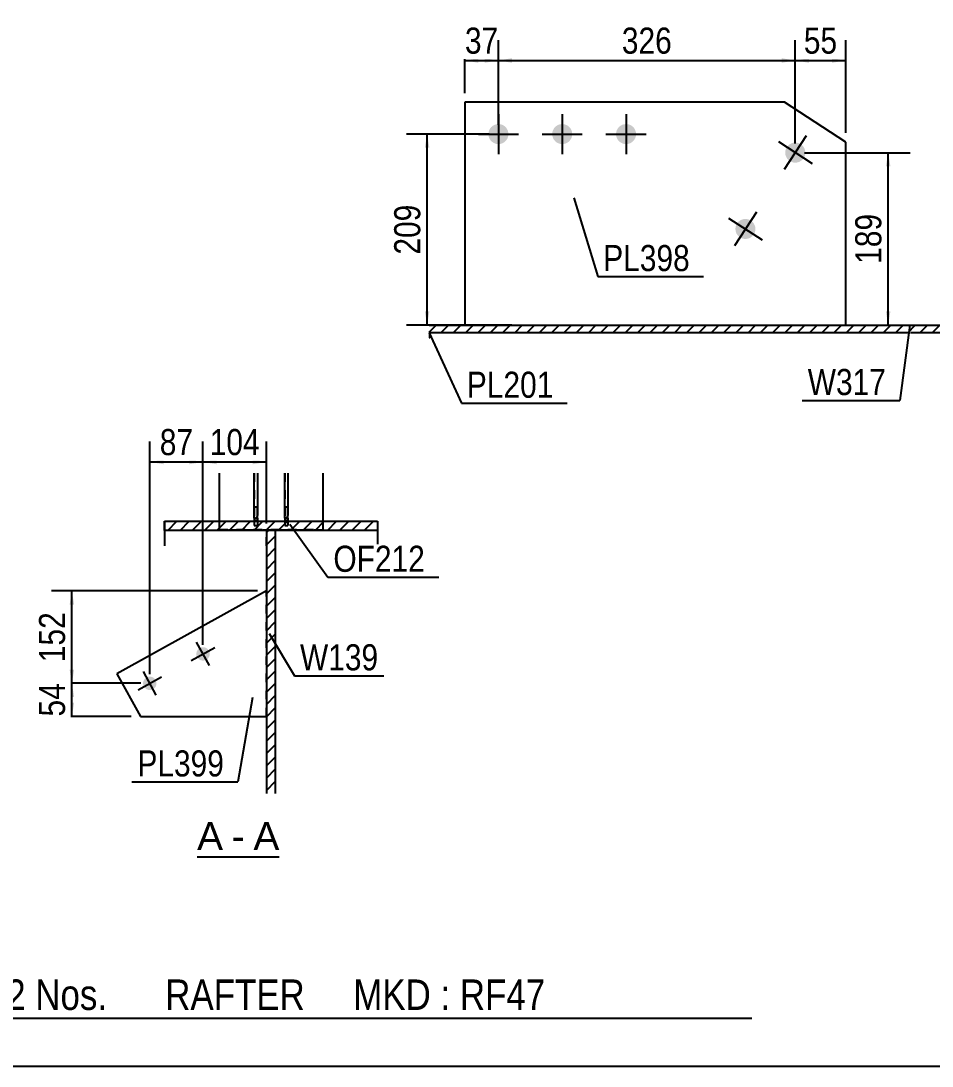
# Model space of a CAD drawing. Header units: millimetres. Extents: x -365 to 38, y -177 to 100.
# Drawn here: x -152.1 to -52.1, y -176.8 to -62.2 of the extents above; entities that cross this region are included whole.
import ezdxf

# ---------------------------------------------------------------- set-up
doc = ezdxf.new("R2010")
doc.units = ezdxf.units.MM
doc.linetypes.add('DXK_LINE_DOT1', pattern=[1.8814, 0.9407, -0.9407])
doc.styles.add('Arial', font='ARIAL.TTF', dxfattribs={"height": 0.2})
doc.styles.add('Arial Narrow', font='ARIALN.TTF', dxfattribs={"height": 0.2})

# ---------------------------------------------------------------- blocks, each defined once
blk = doc.blocks.new('Unknown-623384701-14217')
at = {"color": 5, "linetype": 'Continuous'}
blk.add_line((-362.03, -176.83), (37.97, -176.83), dxfattribs=at)
blk = doc.blocks.new('Unknown-623384701-12 - 21453')
at = {"color": 7, "linetype": 'Continuous'}
blk.add_line((-132.75, -153.88), (-123.73, -153.88), dxfattribs=at)
at = {"color": 0, "linetype": 'Continuous'}
for points in [[(-129.91, -153.13), (-129.91, -149.93), (-132.75, -149.93), (-132.75, -153.13)], [(-127.53, -153.13), (-127.53, -149.93), (-128.95, -149.93), (-128.95, -153.13)], [(-123.73, -153.13), (-123.73, -149.93), (-126.57, -149.93), (-126.57, -153.13)]]:
    blk.add_wipeout(points, dxfattribs=at)
at = {"color": 96, "linetype": 'Continuous', "style": 'Arial'}
for s, p in [('A', (-132.75, -153.13)), ('A', (-126.57, -153.13)), ('-', (-128.95, -153.13))]:
    blk.add_text(s, height=3.06, dxfattribs=at).set_placement(p)
blk = doc.blocks.new('Bolt-623384701-21600 - 21453')
at = {"linetype": 'Continuous'}
for points in [[(-132.45, -130.97, -1), (-131.74, -132.26, -1)], [(-138.29, -134.2, -1), (-137.58, -135.49, -1)]]:
    blk.add_hatch(color=3, dxfattribs=at).paths.add_polyline_path(points)
at = {"color": 3, "linetype": 'Continuous'}
for p, q in [((-131.39, -132.9), (-132.81, -130.33)), ((-133.38, -132.33), (-130.82, -130.9)), ((-139.21, -135.55), (-136.65, -134.13)), ((-137.22, -136.13), (-138.64, -133.56))]:
    blk.add_line(p, q, dxfattribs=at)
blk = doc.blocks.new('Part-623384701-21454 - 21453')
at = {"linetype": 'Continuous'}
h = blk.add_hatch(dxfattribs=at)
h.set_pattern_fill('', scale=0.3, style=0, pattern_type=0)
h.set_pattern_definition([(45, (-136.3079, -117.0514), (-0.67352, 0.67352), [])])
h.paths.add_polyline_path([(-112.97, -117.05), (-136.31, -117.05), (-136.31, -118.06), (-112.97, -118.06)])
at = {"color": 7, "linetype": 'DXK_LINE_DOT1'}
for p, q in [((-136.31, -117.05), (-136.31, -118.06)), ((-112.97, -117.05), (-112.97, -118.06))]:
    blk.add_line(p, q, dxfattribs=at)
at = {"color": 2, "linetype": 'Continuous'}
for p, q in [((-136.31, -117.05), (-112.97, -117.05)), ((-136.31, -118.06), (-136.31, -117.05)), ((-136.31, -118.06), (-136.31, -119.75)), ((-112.97, -118.06), (-136.31, -118.06)), ((-112.97, -117.05), (-112.97, -118.06)), ((-112.97, -118.06), (-112.97, -119.75))]:
    blk.add_line(p, q, dxfattribs=at)
blk = doc.blocks.new('Part-623384701-21547 - 21453')
at = {"color": 2, "linetype": 'Continuous'}
for p, q in [((-125.14, -124.71), (-141.56, -133.8)), ((-141.56, -133.8), (-138.97, -138.47)), ((-138.97, -138.47), (-125.14, -138.47))]:
    blk.add_line(p, q, dxfattribs=at)
at = {"color": 7, "linetype": 'DXK_LINE_DOT1'}
blk.add_line((-125.14, -138.47), (-125.14, -124.71), dxfattribs=at)
blk = doc.blocks.new('Part-623384701-21548 - 21453')
at = {"color": 2, "linetype": 'Continuous'}
for p, q in [((-130.31, -111.78), (-130.31, -117.05)), ((-118.97, -111.78), (-118.97, -117.05))]:
    blk.add_line(p, q, dxfattribs=at)
at = {"color": 7, "linetype": 'DXK_LINE_DOT1'}
for p, q in [((-130.31, -117.05), (-130.31, -118.03)), ((-130.31, -117.98), (-118.97, -117.98)), ((-118.97, -118.03), (-130.31, -118.03)), ((-118.97, -117.05), (-118.97, -117.98)), ((-118.97, -118.03), (-118.97, -117.98))]:
    blk.add_line(p, q, dxfattribs=at)
blk = doc.blocks.new('Part-623384701-21549 - 21453')
at = {"linetype": 'Continuous'}
h = blk.add_hatch(dxfattribs=at)
h.set_pattern_fill('', scale=0.3, style=0, pattern_type=0)
h.set_pattern_definition([(45, (-124.1412, -146.9333), (-0.67352, 0.67352), [])])
h.paths.add_polyline_path([(-125.14, -146.93), (-124.14, -146.93), (-124.14, -118.06), (-125.14, -118.06)])
at = {"color": 7, "linetype": 'DXK_LINE_DOT1'}
for p, q in [((-125.14, -119.75), (-125.14, -118.06)), ((-124.14, -119.75), (-124.14, -118.06))]:
    blk.add_line(p, q, dxfattribs=at)
at = {"color": 2, "linetype": 'Continuous'}
for p, q in [((-124.14, -118.06), (-125.14, -118.06)), ((-125.14, -118.06), (-125.14, -146.93)), ((-124.14, -146.93), (-124.14, -118.06))]:
    blk.add_line(p, q, dxfattribs=at)
blk = doc.blocks.new('Part-623384701-23961 - 21453')
at = {"linetype": 'Continuous'}
h = blk.add_hatch(dxfattribs=at)
h.set_pattern_fill('', scale=0.3, style=0, pattern_type=0)
h.set_pattern_definition([(45, (-123.1412, -115.4869), (-0.6735, 0.6735), [])])
h.paths.add_polyline_path([(-122.81, -115.49), (-123.14, -115.49), (-123.14, -116.71), (-122.81, -116.71)])
at = {"color": 2, "linetype": 'Continuous'}
for p, q in [((-123.14, -115.49), (-123.14, -111.78)), ((-122.81, -111.78), (-122.81, -115.49)), ((-123.14, -116.71), (-123.14, -115.49)), ((-123.14, -115.49), (-122.81, -115.49)), ((-122.81, -116.71), (-122.81, -115.49)), ((-123.14, -116.71), (-123.14, -117.05)), ((-123.14, -116.71), (-122.81, -116.71)), ((-122.81, -116.71), (-122.81, -117.05))]:
    blk.add_line(p, q, dxfattribs=at)
at = {"color": 7, "linetype": 'DXK_LINE_DOT1'}
for p, q in [((-123.14, -111.78), (-123.14, -116.71)), ((-122.81, -115.49), (-122.81, -116.71)), ((-123.14, -116.99), (-122.81, -116.99)), ((-123.14, -117.05), (-123.14, -117.54)), ((-123.14, -117.54), (-122.81, -117.54)), ((-122.81, -117.05), (-122.81, -117.54))]:
    blk.add_line(p, q, dxfattribs=at)
blk = doc.blocks.new('Part-623384701-23974 - 21453')
at = {"linetype": 'Continuous'}
h = blk.add_hatch(dxfattribs=at)
h.set_pattern_fill('', scale=0.3, style=0, pattern_type=0)
h.set_pattern_definition([(45, (-126.47455, -115.4871), (-0.6735, 0.6735), [])])
h.paths.add_polyline_path([(-126.14, -115.49), (-126.47, -115.49), (-126.47, -116.71), (-126.14, -116.71)])
at = {"color": 2, "linetype": 'Continuous'}
for p, q in [((-126.47, -115.49), (-126.47, -111.78)), ((-126.14, -111.78), (-126.14, -115.49)), ((-126.47, -116.71), (-126.47, -115.49)), ((-126.47, -115.49), (-126.14, -115.49)), ((-126.14, -116.71), (-126.14, -115.49)), ((-126.47, -116.71), (-126.47, -117.05)), ((-126.47, -116.71), (-126.14, -116.71)), ((-126.14, -116.71), (-126.14, -117.05))]:
    blk.add_line(p, q, dxfattribs=at)
at = {"color": 7, "linetype": 'DXK_LINE_DOT1'}
for p, q in [((-126.47, -111.78), (-126.47, -116.71)), ((-126.14, -115.49), (-126.14, -116.71)), ((-126.47, -116.99), (-126.14, -116.99)), ((-126.47, -117.05), (-126.47, -117.54)), ((-126.47, -117.54), (-126.14, -117.54)), ((-126.14, -117.05), (-126.14, -117.54))]:
    blk.add_line(p, q, dxfattribs=at)
blk = doc.blocks.new('Part-623384701-21680 - 21673')
at = {"linetype": 'Continuous'}
h = blk.add_hatch(dxfattribs=at)
h.set_pattern_fill('', scale=0.3, style=0, pattern_type=0)
h.set_pattern_definition([(45, (-107.3045, -96.3362), (-0.673519, 0.673519), [])])
h.paths.add_polyline_path([(-107.3, -95.54), (-107.3, -96.34), (-47.51, -96.34), (-47.51, -95.54)])
at = {"color": 2, "linetype": 'Continuous'}
for p, q in [((-107.3, -95.54), (-54.61, -95.54)), ((-54.51, -95.54), (-47.51, -95.54)), ((-47.51, -95.54), (-47.51, -96.34)), ((-107.3, -96.34), (-54.61, -96.34)), ((-54.51, -96.34), (-47.51, -96.34))]:
    blk.add_line(p, q, dxfattribs=at)
blk = doc.blocks.new('Part-623384701-21724 - 21673')
at = {"color": 2, "linetype": 'Continuous'}
for p, q in [((-68.31, -71.09), (-103.39, -71.09)), ((-103.39, -71.09), (-103.39, -95.54)), ((-61.61, -75.46), (-68.31, -71.09)), ((-61.61, -95.54), (-61.61, -75.46))]:
    blk.add_line(p, q, dxfattribs=at)
at = {"color": 7, "linetype": 'DXK_LINE_DOT1'}
blk.add_line((-103.39, -95.54), (-61.61, -95.54), dxfattribs=at)
blk = doc.blocks.new('Part-623384701-21716 - 21673')
at = {"color": 7, "linetype": 'DXK_LINE_DOT1'}
for p in [(-107.3, -96.34), (-107.25, -96.34)]:
    blk.add_line(p, (-107.25, -96.34), dxfattribs=at)
at = {"color": 2, "linetype": 'Continuous'}
for p in [(-107.3, -96.94), (-107.25, -96.34), (-107.25, -96.94)]:
    blk.add_line(p, (-107.25, -96.94), dxfattribs=at)
blk = doc.blocks.new('Bolt-623384701-21797 - 21673')
at = {"linetype": 'Continuous'}
for points in [[(-66.22, -77.23, -1), (-68.06, -76.02, -1)], [(-71.69, -85.6, -1), (-73.53, -84.4, -1)]]:
    blk.add_hatch(color=3, dxfattribs=at).paths.add_polyline_path(points)
at = {"color": 3, "linetype": 'Continuous'}
for p, q in [((-68.99, -75.42), (-65.3, -77.83)), ((-65.94, -74.78), (-68.35, -78.47)), ((-71.41, -83.16), (-73.81, -86.84)), ((-74.45, -83.8), (-70.77, -86.2))]:
    blk.add_line(p, q, dxfattribs=at)
blk = doc.blocks.new('Bolt-623384701-30425 - 21673')
at = {"linetype": 'Continuous'}
for points in [[(-98.6, -74.59, -1), (-100.8, -74.59, -1)], [(-91.6, -74.59, -1), (-93.8, -74.59, -1)], [(-84.6, -74.59, -1), (-86.8, -74.59, -1)]]:
    blk.add_hatch(color=3, dxfattribs=at).paths.add_polyline_path(points)
at = {"color": 3, "linetype": 'Continuous'}
for p, q in [((-99.7, -72.39), (-99.7, -76.79)), ((-92.7, -72.39), (-92.7, -76.79)), ((-85.7, -72.39), (-85.7, -76.79)), ((-101.9, -74.59), (-97.5, -74.59)), ((-94.9, -74.59), (-90.5, -74.59)), ((-87.9, -74.59), (-83.5, -74.59))]:
    blk.add_line(p, q, dxfattribs=at)
blk = doc.blocks.new('StraightDimension-623384701-21623 - 21453')
at = {"linetype": 'Continuous'}
for points in [[(-136.43, -110.81), (-137.93, -110.56), (-136.43, -110.31)], [(-133.6, -110.31), (-132.1, -110.56), (-133.6, -110.81)]]:
    blk.add_hatch(color=7, dxfattribs=at).paths.add_polyline_path(points)
at = {"color": 7, "linetype": 'Continuous'}
for p, q in [((-137.93, -133.84), (-137.93, -108.31)), ((-132.1, -130.61), (-132.1, -108.31)), ((-137.93, -110.56), (-132.1, -110.56))]:
    blk.add_line(p, q, dxfattribs=at)
at = {"color": 0}
blk.add_wipeout([(-132.59, -110.41), (-132.59, -106.21), (-137.44, -106.21), (-137.44, -110.41)], dxfattribs=at)
at = {"color": 3, "style": 'Arial Narrow'}
blk.add_text('87', height=2.863, dxfattribs=at).set_placement((-136.84, -109.81))
blk = doc.blocks.new('StraightDimension-623384701-21622 - 21453')
at = {"linetype": 'Continuous'}
for points in [[(-130.6, -110.81), (-132.1, -110.56), (-130.6, -110.31)], [(-126.64, -110.31), (-125.14, -110.56), (-126.64, -110.81)]]:
    blk.add_hatch(color=7, dxfattribs=at).paths.add_polyline_path(points)
at = {"color": 7, "linetype": 'Continuous'}
for p, q in [((-132.1, -130.61), (-132.1, -108.31)), ((-125.14, -117.32), (-125.14, -108.31)), ((-132.1, -110.56), (-125.14, -110.56))]:
    blk.add_line(p, q, dxfattribs=at)
at = {"color": 0}
blk.add_wipeout([(-125.28, -110.41), (-125.28, -106.21), (-131.96, -106.21), (-131.96, -110.41)], dxfattribs=at)
at = {"color": 3, "style": 'Arial Narrow'}
blk.add_text('104', height=2.863, dxfattribs=at).set_placement((-131.36, -109.81))
blk = doc.blocks.new('StraightDimension-623384701-22630 - 21453')
at = {"linetype": 'Continuous'}
for points in [[(-146.73, -126.21), (-146.48, -124.71), (-146.23, -126.21)], [(-146.23, -133.34), (-146.48, -134.84), (-146.73, -133.34)]]:
    blk.add_hatch(color=7, dxfattribs=at).paths.add_polyline_path(points)
at = {"color": 7, "linetype": 'Continuous'}
for p, q in [((-126.14, -124.71), (-148.73, -124.71)), ((-146.48, -134.84), (-146.48, -124.71)), ((-138.93, -134.84), (-148.73, -134.84))]:
    blk.add_line(p, q, dxfattribs=at)
at = {"color": 0}
blk.add_wipeout([(-146.63, -126.44), (-150.83, -126.44), (-150.83, -133.12), (-146.63, -133.12)], dxfattribs=at)
at = {"color": 3, "style": 'Arial Narrow'}
blk.add_text('152', height=2.863, rotation=90.0002, dxfattribs=at).set_placement((-147.23, -132.52))
blk = doc.blocks.new('StraightDimension-623384701-22631 - 21453')
at = {"linetype": 'Continuous'}
for points in [[(-146.73, -136.34), (-146.48, -134.84), (-146.23, -136.34)], [(-146.23, -136.97), (-146.48, -138.47), (-146.73, -136.97)]]:
    blk.add_hatch(color=7, dxfattribs=at).paths.add_polyline_path(points)
at = {"color": 7, "linetype": 'Continuous'}
for p, q in [((-138.93, -134.84), (-148.73, -134.84)), ((-146.48, -138.47), (-146.48, -134.84)), ((-139.97, -138.47), (-148.73, -138.47))]:
    blk.add_line(p, q, dxfattribs=at)
at = {"color": 0}
blk.add_wipeout([(-146.63, -134.23), (-150.83, -134.23), (-150.83, -139.08), (-146.63, -139.08)], dxfattribs=at)
at = {"color": 3, "style": 'Arial Narrow'}
blk.add_text('54', height=2.863, rotation=90.0002, dxfattribs=at).set_placement((-147.23, -138.48))
blk = doc.blocks.new('StraightDimension-623384701-34463 - 21673')
at = {"linetype": 'Continuous'}
for points in [[(-101.89, -66.77), (-103.39, -66.52), (-101.89, -66.27)], [(-101.2, -66.27), (-99.7, -66.52), (-101.2, -66.77)]]:
    blk.add_hatch(color=7, dxfattribs=at).paths.add_polyline_path(points)
at = {"color": 7, "linetype": 'Continuous'}
for p, q in [((-103.39, -70.09), (-103.39, -64.27)), ((-99.7, -73.59), (-99.7, -64.27)), ((-103.39, -66.52), (-99.7, -66.52))]:
    blk.add_line(p, q, dxfattribs=at)
at = {"color": 0}
blk.add_wipeout([(-99.12, -66.37), (-99.12, -62.17), (-103.97, -62.17), (-103.97, -66.37)], dxfattribs=at)
at = {"color": 3, "style": 'Arial Narrow'}
blk.add_text('37', height=2.863, dxfattribs=at).set_placement((-103.37, -65.77))
blk = doc.blocks.new('StraightDimension-623384701-34503 - 21673')
at = {"linetype": 'Continuous'}
for points in [[(-107.77, -76.09), (-107.52, -74.59), (-107.27, -76.09)], [(-107.27, -94.04), (-107.52, -95.54), (-107.77, -94.04)]]:
    blk.add_hatch(color=7, dxfattribs=at).paths.add_polyline_path(points)
at = {"color": 7, "linetype": 'Continuous'}
for p, q in [((-100.7, -74.59), (-109.77, -74.59)), ((-107.52, -95.54), (-107.52, -74.59)), ((-98.24, -95.54), (-109.77, -95.54))]:
    blk.add_line(p, q, dxfattribs=at)
at = {"color": 0}
blk.add_wipeout([(-107.67, -81.72), (-111.87, -81.72), (-111.87, -88.41), (-107.67, -88.41)], dxfattribs=at)
at = {"color": 3, "style": 'Arial Narrow'}
blk.add_text('209', height=2.863, rotation=90.0002, dxfattribs=at).set_placement((-108.27, -87.81))
blk = doc.blocks.new('StraightDimension-623384701-34461 - 21673')
at = {"linetype": 'Continuous'}
for points in [[(-65.64, -66.77), (-67.14, -66.52), (-65.64, -66.27)], [(-63.11, -66.27), (-61.61, -66.52), (-63.11, -66.77)]]:
    blk.add_hatch(color=7, dxfattribs=at).paths.add_polyline_path(points)
at = {"color": 7, "linetype": 'Continuous'}
for p, q in [((-67.14, -75.63), (-67.14, -64.27)), ((-61.61, -74.46), (-61.61, -64.27)), ((-67.14, -66.52), (-61.61, -66.52))]:
    blk.add_line(p, q, dxfattribs=at)
at = {"color": 0}
blk.add_wipeout([(-61.95, -66.37), (-61.95, -62.17), (-66.8, -62.17), (-66.8, -66.37)], dxfattribs=at)
at = {"color": 3, "style": 'Arial Narrow'}
blk.add_text('55', height=2.863, dxfattribs=at).set_placement((-66.2, -65.77))
blk = doc.blocks.new('StraightDimension-623384701-34462 - 21673')
at = {"linetype": 'Continuous'}
for points in [[(-98.2, -66.77), (-99.7, -66.52), (-98.2, -66.27)], [(-68.64, -66.27), (-67.14, -66.52), (-68.64, -66.77)]]:
    blk.add_hatch(color=7, dxfattribs=at).paths.add_polyline_path(points)
at = {"color": 7, "linetype": 'Continuous'}
for p, q in [((-99.7, -73.59), (-99.7, -64.27)), ((-67.14, -75.63), (-67.14, -64.27)), ((-99.7, -66.52), (-67.14, -66.52))]:
    blk.add_line(p, q, dxfattribs=at)
at = {"color": 0}
blk.add_wipeout([(-80.08, -66.37), (-80.08, -62.17), (-86.76, -62.17), (-86.76, -66.37)], dxfattribs=at)
at = {"color": 3, "style": 'Arial Narrow'}
blk.add_text('326', height=2.863, dxfattribs=at).set_placement((-86.16, -65.77))
blk = doc.blocks.new('StraightDimension-623384701-34492 - 21673')
at = {"linetype": 'Continuous'}
for points in [[(-57.2, -78.13), (-56.95, -76.63), (-56.7, -78.13)], [(-56.7, -94.04), (-56.95, -95.54), (-57.2, -94.04)]]:
    blk.add_hatch(color=7, dxfattribs=at).paths.add_polyline_path(points)
at = {"color": 7, "linetype": 'Continuous'}
for p, q in [((-66.14, -76.63), (-54.55, -76.63)), ((-56.95, -95.54), (-56.95, -76.63)), ((-57.1, -95.54), (-54.55, -95.54))]:
    blk.add_line(p, q, dxfattribs=at)
at = {"color": 0}
blk.add_wipeout([(-57.1, -82.74), (-61.3, -82.74), (-61.3, -89.42), (-57.1, -89.42)], dxfattribs=at)
at = {"color": 3, "style": 'Arial Narrow'}
blk.add_text('189', height=2.863, rotation=90.0002, dxfattribs=at).set_placement((-57.7, -88.82))
blk = doc.blocks.new('CBS_CALLOFF-623384701-34647')
at = {"color": 7, "linetype": 'Continuous'}
blk.add_line((-188.15, -171.56), (-71.92, -171.58), dxfattribs=at)
at = {"color": 3, "linetype": 'Continuous', "style": 'Arial Narrow'}
blk.add_text('QTY= 2 Nos.      RAFTER     MKD : RF47', height=3.3405, dxfattribs=at).set_placement((-164.85, -170.67))
blk = doc.blocks.new('Mark-623384701-23366 - 21453')
at = {"color": 7, "linetype": 'Continuous'}
for p, q in [((-124.85, -129.37), (-122.06, -134.02)), ((-122.06, -134.02), (-112.27, -134.02))]:
    blk.add_line(p, q, dxfattribs=at)
at = {"color": 0}
blk.add_wipeout([(-112.87, -133.42), (-112.87, -130.42), (-121.46, -130.42), (-121.46, -133.42)], dxfattribs=at)
blk.add_wipeout([(-112.87, -133.42), (-112.87, -130.42), (-121.46, -130.42), (-121.46, -133.42)], dxfattribs=at)
at = {"color": 3, "style": 'Arial Narrow'}
blk.add_text('W139', height=2.863, dxfattribs=at).set_placement((-121.46, -133.42))
blk = doc.blocks.new('Mark-623384701-22880 - 21453')
at = {"color": 7, "linetype": 'Continuous'}
for p in [(-126.66, -136.38), (-139.89, -145.66)]:
    blk.add_line(p, (-128.28, -145.66), dxfattribs=at)
at = {"color": 0}
blk.add_wipeout([(-129.78, -145.06), (-129.78, -142.06), (-139.29, -142.06), (-139.29, -145.06)], dxfattribs=at)
blk.add_wipeout([(-129.78, -145.06), (-129.78, -142.06), (-139.29, -142.06), (-139.29, -145.06)], dxfattribs=at)
at = {"color": 3, "style": 'Arial Narrow'}
blk.add_text('PL399', height=2.863, dxfattribs=at).set_placement((-139.29, -145.06))
blk = doc.blocks.new('Mark-623384701-23370 - 21453')
at = {"color": 7, "linetype": 'Continuous'}
for p, q in [((-122.58, -117.38), (-118.4, -123.21)), ((-118.4, -123.21), (-106.25, -123.21))]:
    blk.add_line(p, q, dxfattribs=at)
at = {"color": 0}
blk.add_wipeout([(-107.75, -122.61), (-107.75, -119.61), (-117.8, -119.61), (-117.8, -122.61)], dxfattribs=at)
blk.add_wipeout([(-107.75, -122.61), (-107.75, -119.61), (-117.8, -119.61), (-117.8, -122.61)], dxfattribs=at)
at = {"color": 3, "style": 'Arial Narrow'}
blk.add_text('OF212', height=2.863, dxfattribs=at).set_placement((-117.8, -122.61))
blk = doc.blocks.new('Mark-623384701-21843 - 21673')
at = {"color": 7, "linetype": 'Continuous'}
for p, q in [((-107.3, -96.39), (-103.76, -104.12)), ((-103.76, -104.12), (-92.16, -104.12))]:
    blk.add_line(p, q, dxfattribs=at)
at = {"color": 0}
blk.add_wipeout([(-93.66, -103.52), (-93.66, -100.52), (-103.16, -100.52), (-103.16, -103.52)], dxfattribs=at)
blk.add_wipeout([(-93.66, -103.52), (-93.66, -100.52), (-103.16, -100.52), (-103.16, -103.52)], dxfattribs=at)
at = {"color": 3, "style": 'Arial Narrow'}
blk.add_text('PL201', height=2.863, dxfattribs=at).set_placement((-103.16, -103.52))
blk = doc.blocks.new('Mark-623384701-21834 - 21673')
at = {"color": 7, "linetype": 'Continuous'}
for p in [(-54.57, -95.54), (-66.37, -103.82)]:
    blk.add_line(p, (-55.68, -103.82), dxfattribs=at)
at = {"color": 0}
blk.add_wipeout([(-57.18, -103.22), (-57.18, -100.22), (-65.77, -100.22), (-65.77, -103.22)], dxfattribs=at)
blk.add_wipeout([(-57.18, -103.22), (-57.18, -100.22), (-65.77, -100.22), (-65.77, -103.22)], dxfattribs=at)
at = {"color": 3, "style": 'Arial Narrow'}
blk.add_text('W317', height=2.863, dxfattribs=at).set_placement((-65.77, -103.22))
blk = doc.blocks.new('Mark-623384701-21846 - 21673')
at = {"color": 7, "linetype": 'Continuous'}
for p, q in [((-91.43, -81.58), (-88.8, -90.22)), ((-88.8, -90.22), (-77.2, -90.22))]:
    blk.add_line(p, q, dxfattribs=at)
at = {"color": 0}
blk.add_wipeout([(-78.7, -89.62), (-78.7, -86.62), (-88.2, -86.62), (-88.2, -89.62)], dxfattribs=at)
blk.add_wipeout([(-78.7, -89.62), (-78.7, -86.62), (-88.2, -86.62), (-88.2, -89.62)], dxfattribs=at)
at = {"color": 3, "style": 'Arial Narrow'}
blk.add_text('PL398', height=2.863, dxfattribs=at).set_placement((-88.2, -89.62))

msp = doc.modelspace()

# ---------------------------------------------------------------- block references
for name in ['Unknown-623384701-14217', 'Part-623384701-21724 - 21673', 'Bolt-623384701-30425 - 21673', 'Bolt-623384701-21797 - 21673', 'Part-623384701-21680 - 21673', 'Part-623384701-21716 - 21673', 'Part-623384701-21548 - 21453', 'Part-623384701-23974 - 21453', 'Part-623384701-23961 - 21453', 'Part-623384701-21454 - 21453', 'Part-623384701-21549 - 21453', 'Part-623384701-21547 - 21453', 'Bolt-623384701-21600 - 21453', 'CBS_CALLOFF-623384701-34647']:
    msp.add_blockref(name, (0, 0))

# ---------------------------------------------------------------- next in the draw order: block references
for name in ['StraightDimension-623384701-34463 - 21673', 'StraightDimension-623384701-34461 - 21673', 'StraightDimension-623384701-34503 - 21673', 'StraightDimension-623384701-34492 - 21673', 'Mark-623384701-21846 - 21673', 'Mark-623384701-21843 - 21673', 'StraightDimension-623384701-21623 - 21453', 'Mark-623384701-23370 - 21453', 'Unknown-623384701-12 - 21453']:
    msp.add_blockref(name, (0, 0))

# ---------------------------------------------------------------- next in the draw order: block references
for name in ['StraightDimension-623384701-34462 - 21673', 'Mark-623384701-21834 - 21673', 'StraightDimension-623384701-21622 - 21453']:
    msp.add_blockref(name, (0, 0))

# ---------------------------------------------------------------- next in the draw order: block references
for name in ['StraightDimension-623384701-22630 - 21453', 'Mark-623384701-23366 - 21453']:
    msp.add_blockref(name, (0, 0))

# ---------------------------------------------------------------- next in the draw order: block references
msp.add_blockref('StraightDimension-623384701-22631 - 21453', (0, 0))

# ---------------------------------------------------------------- next in the draw order: block references
msp.add_blockref('Mark-623384701-22880 - 21453', (0, 0))

doc.saveas('drawing.dxf')
